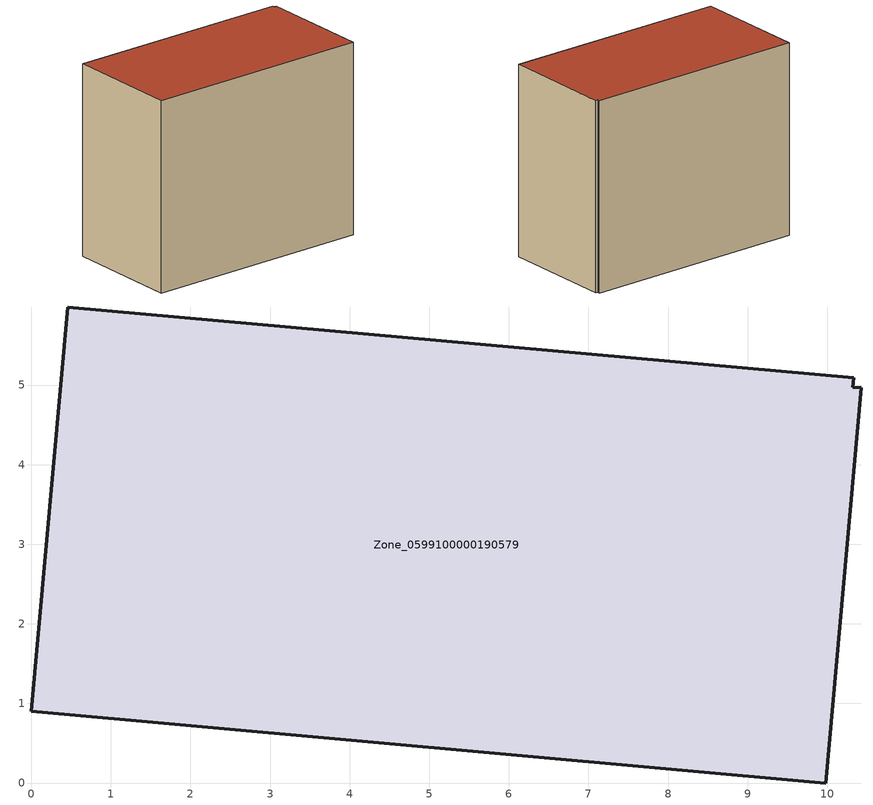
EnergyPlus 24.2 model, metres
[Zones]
Zone_0599100000190579
 floor ground (C_G): 0,0.9 0.46,5.98 10.33,5.09 10.32,4.97 10.43,4.96 9.98,0 z0
 wall outside (C_F): 0.46,5.98 0,0.9 9.98,0 10.43,4.96 10.32,4.97 10.33,5.09 0.46,5.98 z0:8.44
 roof outside (C_R): 9.98,0 10.43,4.96 10.32,4.97 10.33,5.09 0.46,5.98 0,0.9 z8.44
[BUILDING]
Pand.0599100000190579: North Axis=0; Terrain=City; Loads Convergence Tolerance Value=0.04; Temperature Convergence Tolerance Value=0.4; Solar Distribution=FullExterior; Maximum Number of Warmup Days=25; Minimum Number of Warmup Days=1
[Site:Location]
Rotterdam.The.Hague.AP_ZH_NLD Design_Conditions: Latitude=51.96; Longitude=4.45; Time Zone=1; Elevation=-4.5
[SITE:GROUNDTEMPERATURE:BUILDINGSURFACE]
18, 18, 18, 18, 18, 18, 18, 18, 18, 18, 18, 18
[MATERIAL] Thermal Absorptance=0.9; Solar Absorptance=0.7; Visible Absorptance=0.7
Name | Roughness | Thickness | Conductivity | Density | Specific Heat
G.TI.1992-2005 | MediumSmooth | 0.15 | 0.06 | 540 | 1210
F.TI.1992-2005 | Rough | 0.3 | 0.12 | 1920 | 840
R.TI.1992-2005 | MediumRough | 0.2 | 0.08 | 1500 | 1000
[CONSTRUCTION]
C_G: G.TI.1992-2005
C_F: F.TI.1992-2005
C_R: R.TI.1992-2005
[ZONE]
Zone_0599100000190579: Type=1; Multiplier=1; Ceiling Height=Autocalculate; Volume=Autocalculate; Floor Area=autocalculate; Part of Total Floor Area=Yes
[ZONEINFILTRATION:DESIGNFLOWRATE]
Infil_Zone_0599100000190579: Zone or ZoneList or Space or SpaceList=Zone_0599100000190579; Schedule=AlwaysOn; Design Flow Rate Calculation Method=Flow/Area; Flow Rate per Floor Area=0.0015; Constant Term Coefficient=1; Temperature Term Coefficient=0; Velocity Term Coefficient=0; Velocity Squared Term Coefficient=0
[HVACTEMPLATE:ZONE:IDEALLOADSAIRSYSTEM]
Zone_0599100000190579: Maximum Heating Supply Air Temperature=50; Minimum Cooling Supply Air Temperature=13; Maximum Heating Supply Air Humidity Ratio=0.0156; Minimum Cooling Supply Air Humidity Ratio=0.0077; Heating Limit=NoLimit; Cooling Limit=NoLimit; Dehumidification Control Type=ConstantSensibleHeatRatio; Cooling Sensible Heat Ratio=0.7; Dehumidification Setpoint=60; Humidification Control Type=None; Humidification Setpoint=30; Outdoor Air Method=None; Outdoor Air Flow Rate per Person=0.00944; Outdoor Air Flow Rate per Zone Floor Area=0; Outdoor Air Flow Rate per Zone=0; Demand Controlled Ventilation Type=None; Outdoor Air Economizer Type=NoEconomizer; Heat Recovery Type=None; Sensible Heat Recovery Effectiveness=0.7; Latent Heat Recovery Effectiveness=0.65
[ZONECONTROL:THERMOSTAT]
ThermostatControl_Zone_0599100000190579: Zone or ZoneList=Zone_0599100000190579; Control Type Schedule=DualSetpointControlType; Control 1=Thermostat_Zone_0599100000190579; Temperature Difference Between Cutout And Setpoint=0
[THERMOSTATSETPOINT:DUALSETPOINT]
Thermostat_Zone_0599100000190579: Heating Setpoint Temperature Schedule=HeatingSetpoint_Zone_0599100000190579; Cooling Setpoint Temperature Schedule=CoolingSetpoint_Zone_0599100000190579
[SCHEDULE:COMPACT]
HeatingSetpoint_Zone_0599100000190579: Through: 12/31, For: AllDays, Until: 24:00, 21
CoolingSetpoint_Zone_0599100000190579: Through: 12/31, For: AllDays, Until: 24:00, 24
DualSetpointControlType: Through: 12/31, For: AllDays, Until: 24:00, 4
AlwaysOn: Through: 12/31, For: AllDays, Until: 24:00, 1
